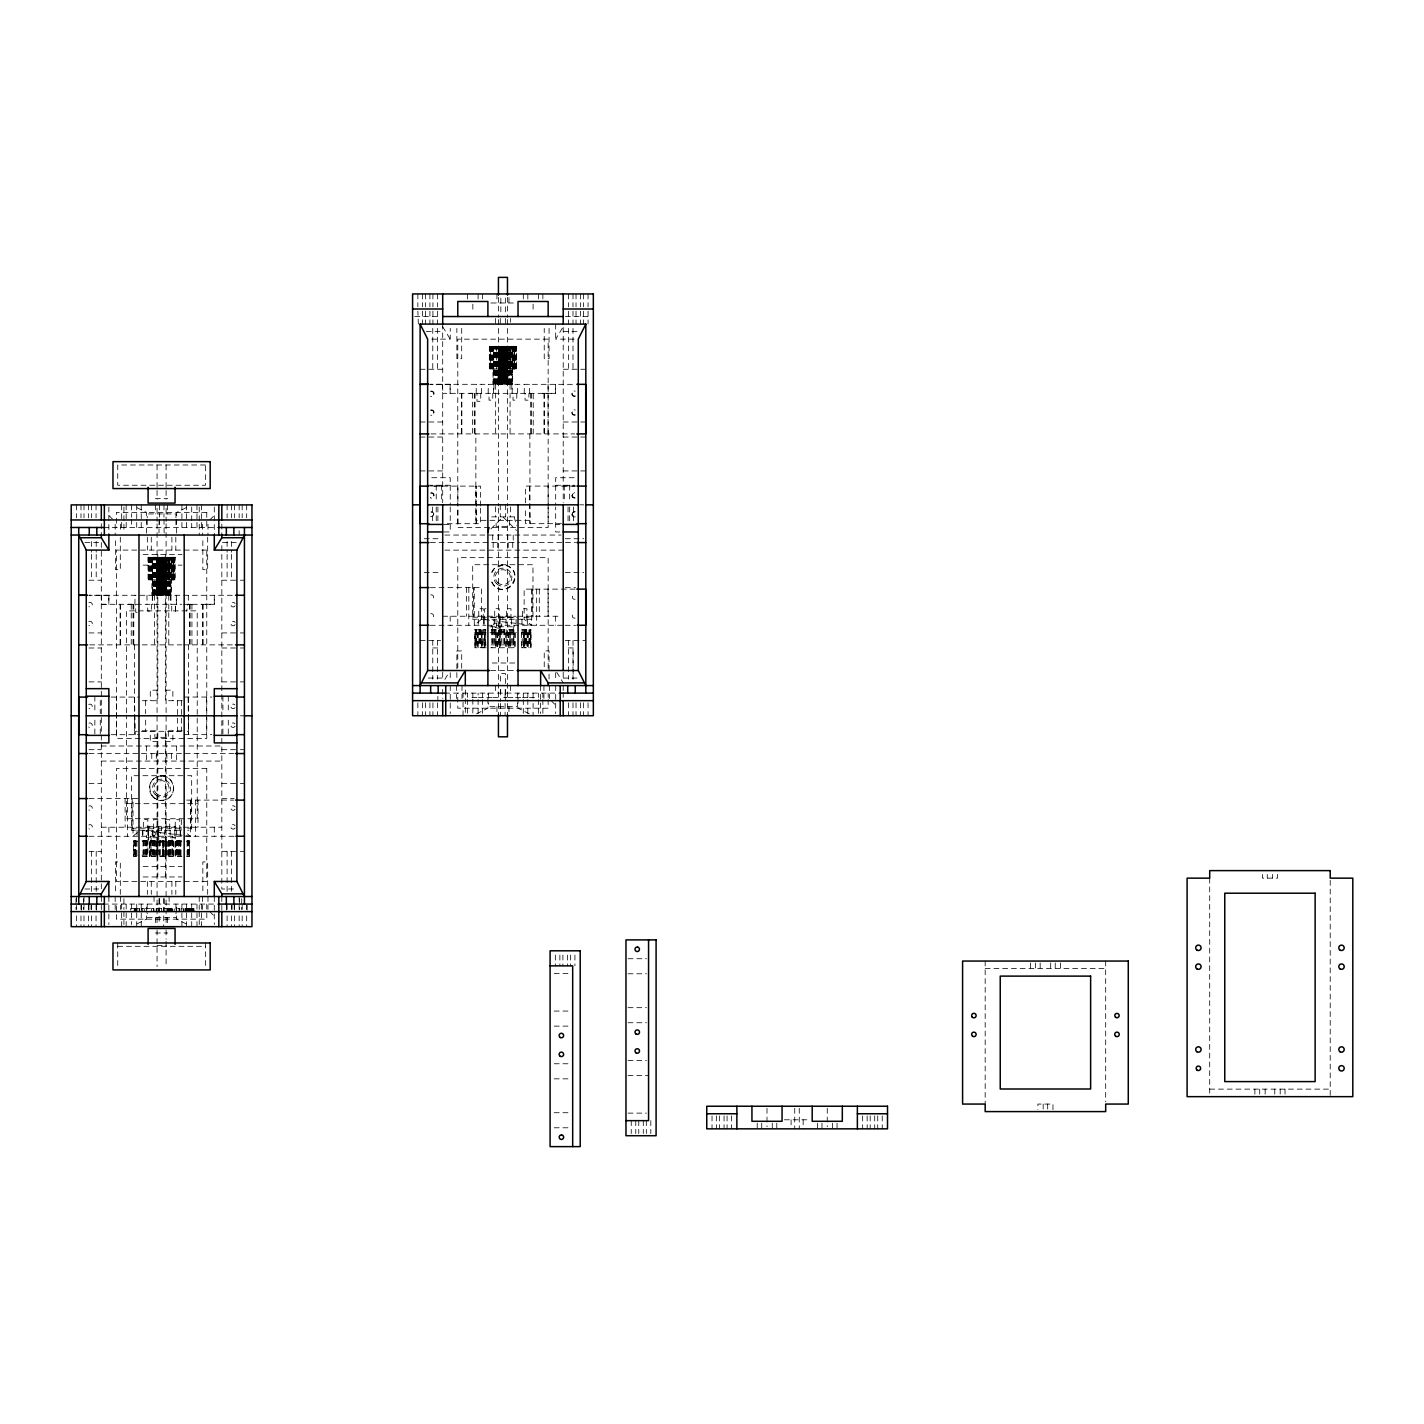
<?xml version="1.0" encoding="UTF-8"?>
<svg xmlns="http://www.w3.org/2000/svg" width="1424" height="1424" viewBox="0 0 1424 1424"><rect width="100%" height="100%" fill="white"/><g stroke="black" fill="none" stroke-linecap="round" stroke-linejoin="round"><path stroke-width="0.75" stroke-dasharray="5 3.75" d="M116.43 734.695L116.43 697.084M134.924 604.292L135.031 595.285M152.332 595.285L152.226 604.292M158.812 557.3L158.224 594.947L158.438 557.674L157.37 594.947L156.907 557.3L157.138 595.285M157.227 557.674L156.765 594.947L156.871 557.3M159.043 579.888L159.061 557.3L159.969 594.947M161.037 579.888L161.072 557.3L161.339 594.947M166.038 594.947L165.202 557.674L165.7 594.947L166.199 557.3L165.967 594.947L166.501 557.3L166.448 594.573L165.415 557.3L164.721 594.573L165.415 557.3M169.509 579.888L169.527 557.3L169.42 579.888M170.951 595.285L171.04 604.292M457.905 523.712L457.905 503.811M457.905 501.586L457.905 486.118M476.025 523.712L476.025 508.226M476.025 506.018L476.025 486.118L476.453 501.586M476.168 393.327L476.31 384.32M476.453 523.712L476.453 503.811M480.458 508.226L480.458 523.712L443.985 523.712M480.458 506.018L480.458 486.118L430.991 486.118M481.579 393.327L481.579 384.32M488.183 393.327L488.272 384.32M493.594 393.327L493.594 384.32M498.756 346.335L498.24 383.982L498.827 346.335L498.97 383.982L499.771 346.335L499.824 368.923M498.649 383.982L498.418 346.335M500.322 368.923L500.34 346.335L501.248 383.982M506.268 383.982L506.606 346.335L507.425 383.982L507.692 346.335L507.709 383.608L507.603 346.335L506.784 383.982L506.321 346.335M507.727 346.335L507.763 383.982L507.709 346.335L507.638 383.982L507.229 346.335L506.321 383.982L506.107 346.335L506.036 383.982L505.253 346.708L504.737 383.982M509.311 368.923L509.205 346.335M510.789 368.923L510.807 346.335L510.7 368.923M512.177 393.327L512.32 384.32M517.588 393.327L517.499 384.32M524.246 393.327L524.335 384.32M529.675 393.327L529.586 384.32M165.789 594.573L166.216 557.3M498.08 383.982L498.026 346.335L498.596 383.608M507.442 383.608L507.478 346.335L506.517 383.608M158.402 557.3L158.456 594.947L159.524 557.3M158.669 594.573L158.598 557.3M164.169 579.888L164.169 557.3L163.618 594.947L163.422 557.3L162.941 594.947L163.564 557.3L163.849 594.573L164.063 557.3M163.173 557.674L163.991 594.947L164.294 557.3M499.201 383.982L499.343 346.335L499.326 383.608L499.966 346.335L500.732 383.982M500.678 346.335L500.376 384.32M506.695 346.335L506.463 383.982M158.954 579.888L159.061 557.3L159.096 595.285M160.093 594.573L160.164 557.3L160.271 594.947M160.004 579.888L159.897 557.3L160.77 594.947L160.983 557.3L160.948 579.888M160.645 594.947L160.77 557.3L161.606 594.573L161.802 557.3L161.464 594.947L161.606 579.888M162.372 594.573L161.749 557.3M171.414 579.888L171.539 557.3L171.396 594.573L152.226 595.285M500.233 368.923L500.34 346.335M502.886 368.923L502.886 383.982L503.081 346.335L503.58 383.982L503.224 346.335L503.295 368.923M503.615 346.335L503.402 383.982L503.776 346.335M504.078 368.923L504.007 346.335L504.381 383.982L504.701 346.335L504.897 383.982M506.908 383.982L507.193 346.708M512.693 368.923L512.818 346.335L512.818 368.923M157.672 557.3L157.227 594.947L157.477 557.3M172.696 557.3L172.802 579.888L173.158 557.3M498.952 383.982L499.415 346.335L499.041 383.982M506.748 368.923L506.802 346.335L506.552 383.982M514.438 346.335L514.206 368.923L514.206 346.335M164.792 579.888L164.721 557.3L164.579 594.947L164.953 557.3L164.258 594.947M499.486 383.982L500.091 346.335M159.684 557.674L159.595 594.947L159.239 557.3L159.755 594.947L160.307 557.3M162.977 594.947L163.618 557.3M168.121 579.888L168.281 557.3L168.691 579.888M505.84 368.923L505.929 346.335L505.039 383.982L505.573 346.335M161.037 557.674L160.378 594.947L161.143 557.3M161.215 594.573L161.962 557.3L162.247 594.573L161.677 557.674M162.016 594.947L162.639 557.3L162.55 579.888M502.886 383.608L502.12 346.335L501.64 383.982L502.334 346.335L502.601 383.982M502.191 346.335L502.369 383.982L503.206 346.708M504.025 383.608L504.844 346.335L504.221 383.982L503.829 346.708L504.381 383.608M162.122 594.947L162.692 557.3M501.889 346.335L502.12 383.608L501.444 346.335L500.999 383.982M504.06 346.335L504.256 383.982M504.577 346.335L504.274 383.608L504.292 346.335M159.844 594.947L160.164 557.674L160.592 594.573M500.856 383.982L500.839 346.708M159.221 594.947L159.577 557.674L159.096 594.947L158.295 557.3M166.697 594.947L166.679 557.3L166.679 579.888M507.976 383.982L508.35 346.335M500.144 383.982L500.305 346.708M167.124 594.947L167.373 557.3M508.404 383.982L508.599 346.335M574.175 339.143L555.68 339.143L563.21 326.772M444.858 679.355L449.165 672.288M167.373 594.947L167.569 557.3M508.653 383.982L508.938 346.335M499.699 383.982L499.717 346.708M167.765 594.947L167.836 557.3M509.044 383.982L509.561 346.335M164.721 594.573L164.953 557.3M506.214 346.335L505.734 383.982L505.253 346.708L506.001 383.608M509.436 383.982L509.863 346.335L509.65 383.982M168.37 594.947L168.37 557.3M157.922 594.947L157.797 557.674L157.761 594.947L158.438 557.674L158.758 594.573M168.726 594.947L169.153 557.3M509.988 383.982L511.02 346.335L510.807 383.982M169.047 594.947L169.474 557.3M169.527 594.947L169.83 557.3M157.441 594.947L157.138 557.3L157.69 594.573M169.794 594.947L170.328 557.3M511.074 383.982L511.608 346.335M169.937 594.947L169.937 557.3M165.611 557.674L165.878 579.888M170.168 594.947L170.755 557.3M511.447 383.982L511.928 346.335M511.999 383.608L512.515 346.335M170.631 594.947L170.844 557.3M493.007 346.335L493.096 383.608L512.302 383.982L512.231 346.335M166.127 557.674L156.729 557.3L156.711 594.947L156.729 557.3L156.8 594.947L157.477 557.674L157.637 594.573M498.044 383.982L498.026 346.335L498.026 383.982L498.382 346.708L507.407 346.708L507.389 383.608M152.065 557.3L151.852 594.573L170.916 594.947L171.111 557.3M493.487 383.608L493.594 346.335L493.113 383.608L512.676 383.608L512.569 346.335M209.773 519.956L214.294 515.435M490.906 528.927L502.957 516.876L516.52 530.44M137.345 832.631L133.002 836.262L133.002 798.561M531.668 589.127L531.668 625.278L481.543 619.244L474.281 625.278L474.281 587.578M186.063 507.727L176.647 512.426L176.647 535.032M476.595 713.833L487.898 708.191L487.898 693.114M137.096 923.838L146.512 919.139L146.512 904.08M502.832 565.025L494.235 568.585L491.084 574.032A12.175 12.175 0 0 1 509.828 567.215A12.175 12.175 0 0 1 509.828 587.151A12.175 12.175 0 0 1 491.084 580.333C502.743 606.82 530.938 568.924 502.832 564.723M161.553 776.009C143.771 775.582 147.633 804.934 164.703 799.932C178.463 796.728 174.689 775.457 161.553 775.706M191.706 604.31L187.665 604.292L186.74 611.127M499.788 627.254L501.711 625.884A1.958 1.851 -90 0 0 501.657 624.264L500.091 623.053L494.822 623.071A2.1 1.566 -90 0 0 494.929 627.254C504.523 630.547 495.374 624.691 500.091 623.053M158.705 831.741C155.43 832.346 158.438 838.629 160.325 834.571A1.958 1.851 -90 0 0 160.271 832.969L158.705 831.741L153.436 831.758A2.1 1.566 -90 0 0 153.543 835.941L158.402 835.941M574.922 497.635L574.335 497.67A2.261 2.261 0 0 1 574.103 493.202L574.691 493.167A2.261 2.261 0 0 0 572.306 495.427A2.261 2.261 0 0 0 574.904 497.599M431.597 511.999L431.009 512.035A2.261 2.261 0 0 1 433.733 514.331A2.261 2.261 0 0 1 430.778 516.378A2.243 2.243 0 0 0 433.661 514.331A2.243 2.243 0 0 0 430.831 512.088M494.929 627.254L495.338 627.236A2.1 1.566 -90 0 0 495.232 623.053M153.543 835.941L153.952 835.924A2.1 1.566 -90 0 0 153.845 831.741M472.732 393.327L469.155 393.327M131.453 604.292L127.875 604.292M504.666 697.635L506.641 697.635L500.874 697.635M163.315 911.609L163.315 908.583L165.273 908.583L159.488 908.583L159.488 911.609M490.835 302.992L516.681 302.992M414.74 316.537L440.55 316.537M565.364 316.537L591.191 316.537M418.336 324.085L417.873 311.162M426.274 331.614L442.704 331.614M563.21 331.614L577.592 331.614M431.757 339.143L450.233 339.143L450.233 328.374M498.418 361.02L507.318 361.02M420.116 369.261L442.704 369.261M563.21 369.261L585.816 369.261M500.376 378.286L505.164 378.286M450.126 384.32L450.126 393.327L450.126 384.302L430.279 384.302L575.545 384.338M420.116 421.985L442.704 421.985M563.21 421.985L585.816 421.985M431.027 433.911L574.726 433.911M420.116 437.043L442.704 437.043M563.21 437.043L585.816 437.043M420.116 470.935L442.704 470.935M563.21 470.935L585.816 470.935M431.757 477.716L450.233 477.716L450.233 504.826M574.175 477.716L555.68 477.716L555.68 504.826M427.645 485.246L450.233 485.246M555.68 485.246L574.175 485.246M430.386 486.011L442.704 486.011M563.21 486.011L575.545 486.011M575.029 486.082L525.581 486.082L525.581 505.983M155.358 498.578L167.801 498.578M579.639 504.826L583.751 504.826M206.818 512.426L116.394 512.426L116.394 527.485M491.672 516.876L518.033 516.876M529.87 520.33L475.865 520.33L475.865 433.911M561.448 523.676L525.581 523.676L525.581 508.19M444.074 524.424L450.233 524.424M555.68 524.424L559.792 524.424M103.471 527.485L219.688 527.485M444.074 531.953L450.233 531.953L450.233 506.926M559.792 531.953L555.68 531.953L555.68 506.926M444.858 535.05L561.056 535.05M424.227 538.735L440.657 538.735M565.275 538.735L583.751 538.735M84.888 542.562L99.271 542.562M236.206 542.562L221.824 542.562L221.824 889.003L236.206 889.003M430.386 542.58L519.529 542.58M521.736 542.58L575.545 542.58M444.858 550.127L563.21 550.127M143.165 554.612L182.076 554.612M143.165 565.15L182.076 565.15M157.138 571.985L166.038 571.985M424.227 572.626L440.657 572.626M565.275 572.626L583.751 572.626M89 580.209L101.318 580.209M221.824 580.209L238.271 580.209M240.318 580.209L244.43 580.209M430.386 587.685L481.543 587.578L481.543 619.244M565.275 587.685L575.545 587.685M159.096 589.251L163.885 589.251M575.047 589.127L524.139 589.127L524.139 619.244L531.668 625.278M101.318 595.268L101.335 604.292L108.865 604.292L108.865 595.268L89 595.268L234.159 595.285M146.992 595.285L146.992 604.292M188.306 595.285L188.306 604.292M101.335 604.292L181.774 604.292M183.554 604.31L214.294 604.31L214.312 595.268L214.294 604.31L201.176 604.292M486.029 608.707L484.641 608.707L484.641 619.244M175.472 611.127L175.472 604.292L175.526 611.127L171.734 611.127L171.734 604.292M137.22 612.267L135.707 612.267L135.707 604.292M442.633 616.236L485.691 616.236M487.489 616.236L516.093 616.236M517.909 616.236L561.216 616.236M472.715 617.215L487.773 617.215M491.405 617.215L517.909 617.215M524.139 617.215L532.968 617.215M490.052 617.624L516.485 617.624M486.029 619.244L472.715 619.244L472.715 564.723L532.968 564.723L532.968 619.244L487.773 619.244M430.297 625.278L485.833 625.278M487.489 625.278L564.385 625.278M565.15 625.278L575.545 625.332M489.785 626.774L515.88 626.774M474.69 629.782L486.065 629.782M491.12 629.782L516.218 629.782M521.576 629.782L530.992 629.782M504.274 631.295L499.539 631.295L499.504 647.742M474.886 632.683L486.1 632.683M490.052 632.683L516.485 632.683M521.398 632.683L531.01 632.683M89 632.932L101.318 632.932M221.824 632.932L238.271 632.932M240.318 632.932L244.43 632.932M420.116 640.408L440.657 640.408M565.275 640.408L585.816 640.408M89.748 644.876L181.827 644.876M183.518 644.876L233.447 644.876M486.065 644.858L474.69 644.858L474.744 629.782M491.12 644.858L516.218 644.858M521.576 644.858L530.992 644.858M89 647.991L101.318 647.991M221.824 647.991L238.271 647.991M240.318 647.991L244.43 647.991M432.771 647.938L437.595 647.938M486.1 647.742L474.886 647.742L474.993 632.683M490.799 647.742L516.253 647.742M521.398 647.742L531.01 647.742L530.938 629.782M568.354 647.938L573.142 647.938L573.142 678.945M492.206 662.997L515.88 662.997M490.835 670.526L517.286 670.526M428.339 678.055L442.704 678.055M563.21 678.055L577.592 678.055M89 681.882L101.318 681.882M221.824 681.882L238.271 681.882M240.318 681.882L244.43 681.882M157.815 690.177L150.285 690.177L150.285 700.715M165.344 690.177L172.874 690.177L172.874 700.715M444.858 693.114L561.056 693.114M111.179 697.084L139 697.084M184.105 697.048L211.909 697.048M471.985 697.635L478.055 697.635L478.108 693.114M478.446 697.635L485.673 697.635M486.83 697.635L492.241 697.635M492.918 697.635L500.144 697.635M507.905 697.635L514.082 697.635M515.613 697.635L521.059 697.635M522.537 697.635L529.016 697.635M529.479 697.635L535.887 697.635M142.311 700.715L157.815 700.715L157.815 554.612M182.29 700.715L165.344 700.715L165.344 554.612M240.318 715.791L244.43 715.791M142.311 730.85L157.815 730.85L157.815 876.953M182.29 730.85L165.344 730.85L165.344 876.953M137.38 731.295L134.586 731.295L134.586 715.774M141.332 731.295L181.827 731.295M187.238 731.295L188.591 731.295L188.591 715.774M184.105 734.642L211.909 734.642M111.179 734.695L139 734.695M157.815 741.388L150.285 741.388L150.285 730.85M165.344 741.388L172.874 741.388L172.874 730.85M101.318 745.998L221.824 745.998M89 749.683L101.318 749.683M221.824 749.683L238.271 749.683M240.318 749.683L244.43 749.683M89 753.545L234.159 753.545M101.318 761.075L221.824 761.075M182.859 775.706L131.417 775.706L131.417 830.228L182.859 830.228M187.648 775.706L191.67 775.706L191.67 830.228L187.648 830.228M89 783.574L101.318 783.574M221.824 783.574L238.271 783.574M240.318 783.574L244.43 783.574M89 798.633L140.246 798.561M221.824 798.633L234.159 798.633M186.615 800.11L233.767 800.11M126.433 803.67L197.224 803.67M157.922 819.69L153.4 819.69L153.4 830.228M165.184 819.69L169.705 819.69L169.705 830.228M181.418 819.69L181.115 830.228M101.353 827.219L181.346 827.219M183.536 827.219L221.806 827.219M131.417 828.198L182.859 828.198M187.648 828.198L191.67 828.198M89 836.28L235.903 836.262M137.238 840.765L133.411 840.765L133.5 856.429L137.719 856.429M142.044 840.765L181.542 840.765M186.882 840.765L189.712 840.765L189.623 856.429L186.544 856.429M133.5 841.37L137.719 841.37M142.329 841.37L181.863 841.37M186.544 841.37L189.623 841.37M158.26 842.278L162.995 842.278L162.995 855.842L163.173 840.765M89 851.356L101.318 851.356M221.824 851.356L238.271 851.356M240.318 851.356L244.43 851.356M133.411 855.842L137.238 855.842M142.044 855.842L181.542 855.842M186.882 855.842L189.712 855.842M142.329 856.429L181.863 856.429M143.165 866.415L182.076 866.415M143.165 876.953L182.076 876.953M84.888 889.003L99.271 889.003M103.471 904.08L219.688 904.08M145.462 908.583L150.855 908.583M166.519 908.583L172.696 908.583L172.696 911.609M188.093 908.583L194.501 908.583L194.447 911.609M147.206 917.626L175.953 917.626M155.358 932.987L167.801 932.987M157.067 945.5L166.092 945.5M117.729 946.319L205.43 946.319M628.02 958.726L646.514 958.726M985.177 968.587L1105.683 968.587M554.203 973.393L568.568 973.393M628.02 973.785L646.514 973.785M628.02 1007.676L646.514 1007.676M554.203 1011.058L568.568 1011.058M628.02 1022.735L646.514 1022.735M554.203 1026.117L568.568 1026.117M628.02 1060.399L646.514 1060.399M554.203 1063.764L568.568 1063.764M628.02 1075.458L648.561 1075.458M554.203 1078.84L568.568 1078.84M1209.706 1089.129L1330.212 1089.129M554.203 1112.731L568.568 1112.731M628.02 1113.123L646.514 1113.123M784.357 1119.798L809.9 1119.798M554.203 1127.79L568.568 1127.79M542.455 393.327L555.574 393.344L555.591 384.302L555.574 393.344L442.615 393.327L442.597 384.302M142.436 830.495L190.389 836.262L190.389 800.11M137.096 507.727L146.512 512.426L146.512 535.032M529.319 713.833L518.033 708.191L518.033 693.114M186.063 923.838L176.647 919.139L176.647 904.08M499.575 346.335L500.572 383.608M187.381 833.841L190.389 836.262M551.159 700.661L555.68 705.165M108.865 515.435L113.368 519.956M209.773 911.609L214.294 916.13M152.421 579.888L152.404 557.3L152.742 594.947L152.172 557.3M494.324 383.982L494.003 346.335M153.044 594.947L152.92 557.3M494.377 383.608L494.164 346.335M153.418 594.947L153.098 579.888M494.965 383.982L494.715 346.335M153.685 594.947L153.365 557.3M165.629 594.947L164.597 557.674M495.267 383.982L494.982 346.335M153.988 594.947L153.454 557.3M495.445 383.982L495.267 346.335M154.166 594.947L154.112 557.3L154.486 594.947M495.766 383.982L495.481 346.335M496.122 383.982L495.623 346.335M154.842 594.947L154.468 557.3M496.335 383.982L496.05 346.335M155.056 594.947L154.896 557.3M496.709 383.982L496.282 346.335M155.43 594.947L155.074 557.3M164.686 594.947L164.508 557.3M497.118 383.982L496.905 346.335M155.839 594.947L155.358 557.3M442.704 326.772L450.233 339.143M556.766 672.288L563.21 682.897M497.368 383.982L497.136 346.335M156.088 594.947L155.875 557.3L155.964 579.888M497.795 383.982L497.635 346.335L497.795 368.923M156.515 594.947L156.426 557.3M505.271 383.982L504.559 346.708L504.737 383.608M505.146 383.982L505.342 346.335L505.164 384.32M162.443 557.674L163.226 594.947M501.07 368.923L501.177 346.335L502.067 383.982M162.995 594.573L162.817 557.3L163.101 594.947M514.26 516.876L516.414 525.492M501.533 383.982L501.284 346.335M503.064 346.708L503.651 383.608M163.279 557.674L163.813 594.573M499.949 383.608L499.539 346.708L499.753 383.608M506.392 346.708L507.069 383.608M499.13 346.708L499.486 383.608M502.298 346.708L502.494 383.608M500.198 346.708L500.358 383.608M162.87 594.573L162.692 557.674L162.745 594.573M161.927 557.674L161.98 594.573M509.65 346.335L509.703 368.923M498.382 346.708L498.436 383.608M493.683 346.335L493.701 368.923M463.049 715.72L463.049 699.576M1330.212 880.352L1330.212 1096.658M1285.018 1089.129L1285.018 1094.771M1280.194 1089.129L1280.194 1096.658M1277.488 874.389L1277.488 878.145L1262.429 878.145L1262.429 874.389M1274.765 1089.129L1274.765 1096.658M1272.647 874.389L1272.647 878.145M1267.271 874.389L1267.271 878.145M1265.135 1089.129L1265.135 1096.658M1259.706 1089.129L1259.706 1096.658M1254.882 1089.129L1254.882 1094.771M1209.706 878.145L1209.706 1096.658M1105.683 961.058L1105.683 1101.856M1060.488 962.944L1060.488 968.587M1055.22 962.944L1055.22 968.587M1052.959 1109.705L1052.959 1104.063L1037.9 1104.063L1037.9 1109.705M1050.698 962.944L1050.698 968.587M1047.69 1104.063L1047.69 1111.592M1043.169 1104.063L1043.169 1111.592M1040.161 962.944L1040.161 968.587M1035.64 962.944L1035.64 968.587M1030.371 962.944L1030.371 968.587M985.177 961.058L985.177 1104.063M882.239 1115.918L882.239 1128.84M877.718 1115.918L877.718 1128.84M874.71 1115.918L874.71 1128.84M870.189 1115.918L870.189 1128.84M867.163 1115.918L867.163 1128.84M862.659 1115.918L862.659 1128.84M837.045 1123.18L837.045 1128.84M832.542 1123.18L832.542 1128.84M827.255 1108.299L827.255 1126.776M821.986 1123.18L821.986 1128.84M817.465 1123.18L817.465 1128.84M803.154 1119.798L803.154 1128.84M799.256 1108.299L799.256 1128.84M794.734 1108.299L794.734 1128.84M791.103 1119.798L791.103 1127.025M776.792 1123.18L776.792 1128.84M772.271 1123.18L772.271 1128.84M767.002 1108.299L767.002 1126.776M761.733 1123.18L761.733 1128.84M757.212 1123.18L757.212 1128.84M731.598 1115.918L731.598 1128.84M727.077 1115.918L727.077 1128.84M724.068 1115.918L724.068 1128.84M719.547 1115.918L719.547 1128.84M716.539 1115.918L716.521 1128.84M712.036 1115.918L712.018 1128.84M650.804 1120.652L650.804 1133.557M646.318 1120.652L646.318 1133.557M643.292 1120.652L643.292 1133.557M638.771 1120.652L638.771 1133.557M635.763 1120.652L635.763 1133.557M631.241 1120.652L631.241 1133.557M588.076 293.949L588.059 306.854M588.059 311.162L588.059 324.085M588.059 702.815L588.076 715.72M583.573 293.949L583.555 306.854M583.573 311.162L583.573 324.085M583.555 702.815L583.555 715.72M580.529 293.949L580.529 306.854M580.529 311.162L580.529 324.085M580.529 702.815L580.529 715.72M576.026 293.949L576.026 306.854M576.026 311.162L576.026 324.085M576.026 702.815L576.026 715.72M574.922 955.095L574.922 965.864M573.445 507.015L573.445 524.424M573 293.949L573 306.854M573 311.162L573 324.085M573 328.374L573 369.261M573 640.408L573 679.141M573 702.815L573 715.72M570.437 955.095L570.437 965.864M569.671 485.246L569.671 502.654M569.671 507.015L569.671 524.424M568.479 293.949L568.479 306.854M568.479 311.162L568.479 324.085M568.479 328.374L568.479 369.261M568.479 640.408L568.479 679.141M568.479 702.815L568.496 715.72M568.051 507.015L568.051 524.424M567.411 955.095L567.411 965.864M564.296 485.246L564.296 502.654M563.21 327.502L563.21 502.743M563.21 672.27L563.21 678.981M563.21 685.585L563.21 691.245M563.21 692.438L563.21 698.597M562.889 955.095L562.889 965.864M559.881 955.095L559.881 965.864M555.68 324.085L555.68 339.143M555.556 616.236L555.556 625.278M555.68 672.68L555.68 679.141M555.68 685.585L555.68 713.566M555.36 955.095L555.36 965.864M549.361 685.585L549.361 698.508M549.059 328.41L549.059 358.723L544.235 358.723L544.235 328.41M549.059 679.088L549.059 650.946L544.235 650.946L544.235 668.265M548.151 505.36L548.151 339.143L457.78 339.143L457.78 505.36M548.151 507.585L548.151 527.521L457.78 527.521L457.78 507.585M548.151 668.319L548.151 557.656L457.78 557.656L457.78 668.319M548.151 693.114L548.204 697.475M548.151 699.576L548.204 708.191L457.78 708.191L457.78 693.114M548.044 384.32L548.044 433.911M548.133 486.082L548.133 501.568M548.133 503.776L548.133 523.676M548.062 589.127L548.062 616.236M544.342 393.327L544.342 433.911M543.986 393.344L543.986 433.911M543.932 685.585L543.932 698.508M542.882 293.949L542.882 299.592M542.882 693.185L542.882 697.475M542.882 699.611L542.864 715.72M540.622 685.585L540.622 713.566M539.287 589.127L539.287 616.236M538.361 293.949L538.361 299.592M538.361 693.185L538.361 697.475M538.361 699.611L538.361 715.72M536.67 589.127L536.67 625.278M533.092 304.22L533.092 312.443M533.217 433.911L533.217 393.327L528.945 393.327L528.838 400.162L525.082 400.162L525.082 393.327M533.092 693.114L533.092 701.338M533.092 703.385L533.092 715.72M532.256 589.127L532.256 616.236M531.419 393.327L531.419 433.911M530.671 393.327L530.671 433.911M530.903 632.683L530.903 647.742M530.387 632.683L530.6 647.742M530.173 629.782L530.173 644.858M529.87 433.911L530.013 523.676L529.586 503.776M529.924 629.782L529.924 644.858M529.586 486.082L529.586 501.568M529.319 629.782L529.319 644.858M528.963 629.782L528.874 647.742M528.464 632.683L528.464 647.742M527.823 293.949L527.823 299.592M527.823 693.185L527.823 697.475M527.823 699.611L527.806 715.72M527.592 632.683L527.592 647.742M527.343 619.244L527.343 625.278M527.094 632.683L527.094 647.742M526.916 619.244L526.916 608.707L522.412 608.707L522.412 619.244M526.738 629.782L526.738 644.858M526.204 629.782L526.204 644.858M525.314 629.782L525.527 647.742M525.047 629.782L525.047 644.858M524.886 629.782L524.886 644.858M524.424 629.782L524.673 647.742M524.192 632.683L524.192 647.742M523.89 632.683L523.89 647.742M523.534 632.683L523.534 647.742M523.302 293.949L523.302 299.592M523.302 629.782L523.302 644.858M523.302 693.185L523.302 697.475M523.302 699.611L523.302 715.72M522.163 629.782L522.163 647.742M521.967 619.244L521.967 625.278M521.611 632.683L521.611 647.742M517.339 693.114L517.339 700.875M517.339 702.815L517.339 706.678L488.592 706.678L488.592 702.815M516.805 393.327L516.752 400.162L513.014 400.162L513.067 393.327M516.271 346.335L516.271 368.923M516.111 619.244L516.111 625.278M515.915 346.335L516.075 368.923M515.559 346.335L515.595 368.923M515.203 346.335L515.203 368.923M515.114 346.335L515.007 368.923M515.168 632.683L515.168 647.742M514.669 368.923L514.705 346.335L514.438 368.923M514.865 632.683L514.705 647.742M514.135 625.278L514.135 626.774M513.886 346.335L513.744 368.923M513.868 629.782L513.957 647.742M513.566 346.335L513.619 368.923M513.548 629.782L513.548 644.858M513.263 346.335L513.227 368.923M513.21 535.05L513.21 542.58M513.299 626.774L513.405 644.858M512.747 542.58L512.747 550.127M512.48 629.782L512.48 644.858M511.803 384.32L511.803 393.327M511.412 619.244L511.412 625.278M511.519 629.782L511.394 644.858M510.985 619.244L510.985 608.707L506.463 608.707L506.463 619.244M510.486 318.424L510.486 322.198M510.486 506.837L510.486 516.876M510.611 629.782L510.611 644.858M510.486 685.585L510.486 693.114M510.344 632.683L510.415 647.742M510.059 384.32L510.059 433.911M509.596 520.33L509.596 526.346L496.122 526.346L496.122 520.33M509.65 629.782L509.65 644.858M509.276 632.683L509.276 647.742M508.973 297.563L508.973 302.992M508.973 706.678L508.973 715.72M508.226 542.58L508.226 550.127M508.297 632.683L508.297 647.742M508.065 632.683L508.048 647.742M507.781 535.05L507.781 542.58M507.478 297.349L507.478 317.338M507.478 319.546L507.478 326.203M507.478 328.428L507.478 505.983M507.478 508.208L507.478 701.302M507.478 703.509L507.478 714.617M506.766 629.782L506.784 644.858M506.392 632.683L506.392 647.742M506.036 619.244L506.036 625.278M505.645 318.424L505.645 324.085M505.68 504.826L505.68 516.876M505.52 689.892L505.52 700.661M505.36 298.061L505.36 312.443M505.395 632.683L505.395 647.742M505.378 683.591L505.378 673.534L500.554 673.534L500.554 683.591M505.217 689.358L505.217 693.114M505.057 346.335L505.022 368.923M505.093 693.114L505.093 701.338M505.093 703.385L505.093 715.72M504.808 629.782L504.808 644.858M504.47 629.782L504.274 644.858M503.829 629.782L503.829 644.858M502.832 616.236L502.832 619.244M501.871 629.782L501.871 644.858M501.693 346.335L501.622 368.923M500.839 298.061L500.839 312.443M500.874 629.782L500.874 644.858M500.696 689.358L500.696 693.114M500.483 632.683L500.483 647.742M500.394 689.892L500.572 701.338M500.572 703.385L500.572 715.72M500.269 318.424L500.269 324.085M500.251 504.826L500.251 516.876M500.127 617.624L500.127 632.683M499.646 619.244L499.646 625.278M499.201 619.244L499.201 608.707L494.698 608.707L494.698 619.244M499.343 629.782L499.343 644.858M499.005 346.335L498.952 368.923M498.916 629.782L498.916 644.858M498.614 346.335L498.809 383.608M498.436 297.349L498.436 317.338M498.436 319.546L498.436 326.203M498.436 328.428L498.436 505.983M498.436 508.208L498.436 701.302M498.436 703.509L498.436 714.617M498.151 535.05L498.151 542.58M497.83 632.683L497.813 647.742M497.688 542.58L497.688 550.127M497.581 632.683L497.581 647.742M496.94 293.949L496.94 302.992M496.94 706.678L496.94 715.72M496.549 346.335L496.656 368.923M496.62 632.683L496.62 647.742M496.033 629.782L496.033 644.858M495.659 384.32L495.659 433.911M495.427 318.424L495.427 324.085M495.427 506.837L495.427 516.876M495.463 632.683L495.534 647.742M495.427 685.585L495.427 693.114M495.071 629.782L495.071 644.858M494.253 619.244L494.253 625.278M494.306 629.782L494.181 644.858M493.914 384.32L493.914 393.327M493.167 542.58L493.167 550.127M493.22 629.782L493.22 644.858M492.775 346.335L492.882 368.923M492.757 393.327L492.757 400.162L489.019 400.162L489.019 393.327M492.722 535.05L492.722 542.58M492.544 346.335L492.651 368.923M492.384 626.774L492.384 629.782M492.312 346.335L492.206 368.923M492.134 629.782L492.295 644.858M491.796 346.335L491.814 368.923M491.814 629.782L491.921 647.742M491.547 346.335L491.6 368.923M491.547 625.278L491.547 626.774M491.227 346.335L491.333 368.923M491.102 346.335L491.049 368.923M490.764 368.923L490.639 346.335L490.515 368.923M490.265 346.335L490.248 368.923M489.927 346.335L489.749 368.923M489.5 346.335L489.5 368.923M488.592 693.114L488.592 700.875M485.726 632.683L485.726 647.742M485.513 629.782L485.513 644.858M484.73 629.782L484.73 644.858M484.196 619.244L484.196 625.278M483.697 619.244L483.697 625.278M483.519 629.782L483.715 647.742M483.27 619.244L483.27 608.707L478.767 608.707L478.767 619.244M482.629 293.949L482.629 299.592M482.629 693.114L482.629 697.422M482.629 699.576L482.629 715.72M482.38 629.782L482.344 647.742M481.988 632.683L481.988 647.742M481.686 632.683L481.686 647.742M481.276 629.782L481.205 647.742M480.814 629.782L480.814 644.858M480.742 393.327L480.742 401.301L476.987 401.301L476.987 393.327M480.653 629.782L480.653 644.858M480.369 629.782L480.351 647.742M479.496 629.782L479.496 644.858M478.962 629.782L478.784 647.742M478.322 619.244L478.322 625.278M478.304 632.683L478.304 647.742M478.108 293.949L478.108 299.592M478.108 699.576L478.108 715.72M477.414 632.683L477.414 647.742M477.022 632.683L477.022 647.742M476.737 629.782L476.737 644.858M476.381 629.782L476.381 644.858M475.776 629.782L475.776 644.858M475.509 629.782L475.491 647.742M475.296 632.683L475.296 647.742M475.064 393.327L475.064 433.911M474.299 393.327L474.299 433.911M473.427 587.578L473.427 616.236M472.839 304.22L472.839 312.443M472.839 693.114L472.839 697.226M472.839 699.291L472.839 713.655M472.501 393.327L472.501 433.911M468.816 587.578L468.816 625.278M467.553 293.949L467.553 299.592M467.57 693.114L467.57 697.422M467.57 699.576L467.553 715.72M466.413 587.578L466.413 616.236M465.31 689.892L465.31 713.566M463.049 693.114L463.049 697.422M461.857 393.327L461.857 433.911M461.999 685.585L461.999 698.508M461.696 328.41L461.696 358.723L456.873 358.723L456.873 328.41M461.696 668.265L461.696 650.946L456.873 650.946L456.873 679.088M461.376 393.327L461.376 433.911M456.57 685.585L456.57 698.508M450.233 672.68L450.233 679.141M450.233 685.585L450.233 713.566M450.18 616.236L450.18 625.278M442.704 324.085L442.704 502.743M442.704 672.27L442.704 678.981M442.704 689.358L442.704 698.597M441.654 485.246L441.654 502.654M437.898 507.015L437.898 522.234M437.862 696.354L437.862 700.661M437.577 328.374L437.577 369.261M437.577 640.408L437.577 679.141M437.435 293.949L437.435 306.854M437.435 311.162L437.435 324.085M437.435 702.815L437.435 715.72M436.225 485.246L436.225 502.654M436.225 507.015L436.225 522.234M432.914 293.949L432.932 306.854M432.914 311.162L432.914 324.085M432.771 328.374L432.771 369.261M432.771 640.408L432.771 679.141M432.914 702.815L432.914 715.72M432.469 507.015L432.469 524.424M429.906 293.949L429.906 306.854M429.906 311.162L429.906 324.085M429.906 702.815L429.906 715.72M425.384 293.949L425.384 306.854M425.384 311.162L425.384 324.085M425.384 702.815L425.384 715.72M422.376 293.949L422.376 306.854M422.358 311.162L422.358 324.085M422.376 702.815L422.358 715.72M417.855 293.949L417.855 306.854M417.855 702.815L417.873 715.72M247.135 905.148L247.135 911.609M246.69 504.897L246.672 517.802M246.672 905.148L246.672 909.455M246.69 915.899L246.69 926.668M242.169 504.897L242.187 517.802M242.187 905.148L242.187 909.455M242.169 915.899L242.169 926.668M241.724 898.686L241.724 909.455M239.588 898.686L239.588 909.455M239.161 504.897L239.161 517.802M239.161 530.725L239.161 535.032M239.161 896.533L239.161 909.455M239.161 915.899L239.161 926.668M234.64 504.897L234.64 517.802M234.64 905.148L234.64 909.455M234.64 915.899L234.64 926.668M234.195 905.148L234.195 909.455M232.076 905.148L232.076 909.455M231.614 504.897L231.614 517.802M231.614 541.476L231.614 552.245M231.614 554.399L231.614 580.209M231.614 851.356L231.614 892.243M231.614 905.148L231.614 909.455M231.614 915.899L231.614 926.668M228.285 696.194L228.285 713.602M228.285 720.135L228.285 735.371M227.11 504.897L227.11 517.802M227.11 541.476L227.11 552.245M227.11 554.399L227.11 580.209M227.11 851.356L227.11 892.243M227.11 905.148L227.11 909.455M227.11 915.899L227.11 926.668M226.647 905.148L226.647 911.609M222.909 696.194L222.909 713.602M222.909 720.135L222.909 735.371M221.824 524.068L221.824 535.032M221.824 896.533L221.824 911.609M214.294 507.051L214.294 535.032M214.276 827.219L214.276 836.262M214.294 896.533L214.294 924.514M207.975 524.263L207.975 535.032M207.975 896.533L207.975 909.455M207.673 537.186L207.673 569.671L202.849 569.671L202.849 537.186M207.673 894.379L207.673 861.894L202.849 861.894L202.849 894.379M206.765 512.426L206.765 527.485M206.765 904.08L206.818 919.139L116.394 919.139L116.394 904.08M206.658 697.048L206.658 734.642M205.43 942.991L205.43 966.576M203.062 604.292L203.062 644.876M202.546 524.263L202.546 535.032M202.706 604.31L202.706 644.876M202.546 896.533L202.546 909.455M201.496 504.897L201.496 527.432M201.496 904.133L201.496 926.668M199.235 507.051L199.235 522.11M199.235 524.263L199.235 535.032M199.235 896.533L199.235 909.455M199.235 911.609L199.235 924.514M198.007 800.11L198.007 827.219M196.975 504.897L196.975 527.432M196.975 904.133L196.993 926.668M195.373 800.11L195.373 836.262M193.984 908.583L193.984 911.609M193.611 908.583L193.611 911.609M193.148 908.583L193.148 911.609M192.596 908.583L192.596 911.609M191.937 604.292L191.937 644.876M191.973 908.583L191.973 911.609M191.706 506.962L191.706 521.326M191.706 523.391L191.706 527.485M191.706 904.08L191.706 926.668M191.297 908.583L191.297 911.609M190.958 800.11L190.958 827.219M190.62 908.583L190.62 911.609M190.14 604.292L190.14 644.876M189.997 908.583L189.997 911.609M189.392 604.292L189.392 644.876M189.214 841.37L189.214 856.429M189.445 908.583L189.445 911.609M188.894 840.765L189 856.429M188.983 908.583L188.983 911.609M188.591 644.876L188.591 713.566M188.627 840.765L188.627 855.842M188.609 908.583L188.609 911.609M188.538 697.048L188.538 734.642L188.11 697.048M188.021 840.765L188.021 855.842M187.665 840.765L187.487 856.429M187.63 911.609L187.63 908.583L181.151 908.583L181.151 911.609M187.114 908.583L187.131 911.609M187.078 841.37L187.078 856.429M186.953 908.583L186.864 911.609M186.651 908.583L186.651 911.609M186.437 504.897L186.437 527.432M186.437 904.133L186.437 926.668M185.939 908.583L185.939 911.609M185.796 908.583L185.796 911.609M183.981 908.583L183.981 911.609M183.233 908.583L183.233 911.609M181.916 504.897L181.916 527.432M181.916 904.133L181.916 926.668M181.418 700.715L181.418 730.85M180.884 840.765L180.884 855.842M180.688 830.228L180.688 836.262M180.777 841.37L180.777 856.429M180.207 830.228L180.207 836.262M180.225 841.37L180.047 856.429M179.762 830.228L179.762 819.69L175.259 819.69L175.259 830.228M179.673 911.609L179.673 908.583L174.226 908.583L174.226 911.609M179.673 840.765L179.673 855.842M179.566 908.583L179.566 911.609M178.89 840.765L178.89 855.842M179.086 908.583L179.086 911.609M178.765 841.37L178.765 856.429M177.964 840.765L177.964 855.842M177.502 700.715L177.502 730.85M177.324 840.765L177.306 855.842M176.647 745.998L176.647 761.075M176.612 830.228L176.612 837.757L146.494 837.757L146.494 830.228M176.487 840.765L176.487 855.842M176.22 840.765L176.131 856.429M176.309 908.583L176.309 911.609M175.953 517.802L175.953 513.939L147.206 513.939L147.206 517.802M175.953 519.742L175.953 527.485M176.06 841.37L176.06 856.429M175.953 904.08L175.953 913.763M175.811 537.168L175.811 550.091M175.811 881.474L175.811 894.397M175.294 841.37L175.294 856.429M175.205 856.429L175.099 826.312L148.025 826.312L147.829 856.429M174.796 557.3L174.796 579.888M174.814 830.228L174.814 836.262M174.333 557.3L174.565 579.888M174.244 557.3L174.173 579.888M173.924 579.888L173.835 557.3L173.728 579.888M173.781 841.37L173.781 856.429M173.479 841.37L173.479 856.429M173.39 557.3L173.158 579.888M173.319 841.37L173.319 856.429M172.891 557.3L172.874 579.888M172.856 836.262L172.856 837.757M172.589 840.765L172.571 856.429M172.429 557.3L171.823 579.888M172.268 840.765L172.268 855.842L172.019 837.757M172.482 908.583L172.268 911.609L172.233 908.583M171.895 537.168L171.895 550.091M171.895 881.474L171.895 894.397M171.734 908.583L171.877 911.609M171.378 753.545L171.378 761.075M171.432 908.583L171.432 911.609M171.183 840.765L171.183 855.842M170.524 595.285L170.524 604.292M170.631 908.583L170.506 911.609M170.221 840.765L170.221 855.842M170.132 830.228L170.132 836.262M170.097 840.765L170.097 855.842M169.794 908.583L169.67 911.609M169.331 840.765L169.331 855.842M169.367 908.583L169.367 911.609M169.029 841.37L169.029 856.429M169.118 896.533L169.118 904.08M169.153 908.583L169.118 911.609L168.958 908.583M168.78 595.285L168.78 644.876M168.958 841.37L168.958 856.429M168.584 908.583L168.584 911.609M168.317 731.295L168.317 737.312L154.86 737.312L154.86 731.295M168.37 840.765L168.37 855.842M167.89 841.37L167.89 856.429M168.068 908.583L168.068 911.609M167.605 504.897L167.605 513.939M167.64 908.583L167.694 911.609M167.605 917.626L167.605 926.668M167.284 908.583L167.284 911.609M167.071 557.3L167 579.888M166.928 841.37L166.928 856.429M166.857 753.545L166.857 761.075M166.679 841.37L166.661 856.429M166.092 464.989L166.092 490.176M166.092 490.515L166.092 499.379M166.092 508.261L166.092 521.576M166.092 523.801L166.092 925.529M166.092 929.961L166.092 939.288M166.092 941.389L166.092 966.576M165.949 836.262L165.949 855.842M165.487 840.765L165.487 855.842M165.006 841.37L165.006 856.429M164.757 830.228L164.757 836.262M163.974 504.897L163.974 517.215M163.974 519.279L164.134 532.879M164.027 841.37L164.027 856.429M164.134 898.686L164.134 911.609M163.742 557.3L163.885 595.285M163.831 898.419L163.707 926.668M163.529 840.765L163.529 855.842M163.404 908.583L163.493 911.609M163.119 557.3L163.208 579.888M162.532 840.765L162.532 855.842M161.553 827.219L161.553 830.228M161.464 908.583L161.464 911.609M160.467 557.3L160.645 579.888M160.574 840.765L160.574 855.842M159.684 579.888L159.684 594.573M159.595 840.765L159.595 855.842M159.452 504.897L159.452 517.215M159.452 519.279L159.452 527.485M159.328 898.419L159.328 904.08M159.025 519.956L159.025 532.879M159.096 841.37L159.096 856.429M159.025 898.686L159.185 924.621M158.74 826.312L158.74 841.37M158.758 911.609L158.758 908.583L151.531 908.583L151.531 911.609M158.367 830.228L158.367 836.262M158.064 840.765L158.117 856.429M157.619 840.765L157.637 855.842M157.156 836.262L157.156 855.842M157.067 464.989L157.067 490.176M157.067 490.515L157.067 499.379M157.067 508.261L157.067 521.576M157.067 523.801L157.067 925.529M157.067 929.961L157.067 966.576M156.569 908.583L156.569 911.609M156.302 753.545L156.302 761.075M156.444 841.37L156.444 856.429M156.391 908.583L156.391 911.609M156.195 841.37L156.195 856.429M156.177 908.583L156.177 911.609M155.554 504.897L155.554 513.939M155.554 917.626L155.554 926.668M155.234 841.37L155.234 856.429M154.753 840.765L154.753 855.842M154.397 595.285L154.397 644.876M154.148 841.37L154.095 856.429M154.041 896.533L154.041 904.08M153.881 908.583L154.041 911.609M153.792 840.765L153.792 855.842M153.65 908.583L153.65 911.609M153.009 840.765L153.009 855.842M152.973 830.228L152.973 836.262M152.884 840.765L152.884 855.842M152.653 595.285L152.653 604.292M151.781 753.545L151.781 761.075M151.923 840.765L151.923 855.842M151.62 557.3L151.674 579.888M151.264 537.168L151.264 550.091M151.282 557.3L151.336 579.888M151.478 604.292L151.478 611.127L147.74 611.127L147.74 604.292M151.264 881.474L151.264 894.397M151.158 557.3L151.122 579.888M151.104 837.757L150.997 855.842M150.606 557.3L150.748 579.888M150.855 840.765L150.855 855.842M150.339 557.3L150.517 579.888M150.535 840.765L150.552 856.429M150.054 557.3L150.268 579.888M150.25 836.262L150.25 837.757M149.84 557.3L149.876 579.888M149.502 557.3L149.484 579.888M149.271 557.3L149.271 579.888M149.324 841.37L149.324 856.429M149.039 557.3L148.915 579.888M148.577 557.3L148.559 579.888M148.666 826.312L148.666 841.37M148.221 557.3L148.47 579.888M148.274 830.228L148.274 836.262M147.829 830.228L147.829 819.69L143.343 819.69L143.343 830.228M147.348 537.168L147.348 550.091M147.348 881.474L147.348 894.397M147.206 519.742L147.206 527.485M147.064 841.37L147.064 856.429L146.886 840.765M147.206 904.08L147.206 913.763M146.512 745.998L146.512 761.075M146.636 840.765L146.636 855.842M145.657 700.715L145.657 713.638M145.657 720.081L145.657 730.85M145.8 840.765L145.8 855.842M145.159 840.765L145.159 855.842M144.216 840.765L144.34 856.429M144.287 911.609L144.287 908.583L137.06 908.583L137.06 911.609M143.45 840.765L143.45 855.842M142.898 830.228L142.898 836.262M143.076 841.37L142.898 856.429M142.418 830.228L142.418 836.262M142.097 908.583L142.097 911.609M141.724 908.583L141.937 911.609M141.243 504.897L141.243 527.485M141.243 904.08L141.243 926.668M139.57 908.583L139.427 911.609M139.178 908.583L139.178 911.609M137.042 830.228L137.042 836.262M136.722 504.897L136.722 527.485M136.918 841.37L136.918 856.429M136.722 904.08L136.722 926.668M136.117 908.583L136.348 911.609L136.615 908.583L130.599 908.583L130.599 911.609M136.028 841.37L136.028 856.429M136.028 911.609L135.796 908.583L135.476 911.609M135.636 841.37L135.636 856.429M135.44 840.765L135.44 855.842M135.333 908.583L135.333 911.609M135.084 840.765L135.084 855.842M135.013 908.583L135.013 911.609M134.586 644.876L134.586 713.566M134.817 908.583L134.817 911.609M134.479 840.765L134.479 855.842M134.55 908.583L134.55 911.609M134.23 840.765L134.105 856.429M134.248 908.583L134.248 911.609M133.785 604.292L133.785 644.876M133.909 841.37L133.909 856.429M133.037 604.292L133.037 644.876M132.147 798.561L132.147 827.219M131.453 504.897L131.453 517.215M131.453 519.279L131.453 527.485M131.453 904.08L131.453 924.621M131.239 604.292L131.239 644.876M127.537 798.561L127.537 836.262M126.433 712.801L126.433 610.86L197.224 610.86L197.224 818.729L126.433 818.729L126.433 715.026M126.166 504.897L126.184 527.485M126.184 904.08L126.184 926.668M125.116 798.561L125.116 827.219M123.924 507.051L123.924 522.11M123.924 524.263L123.924 532.879M123.924 898.686L123.924 909.455M123.924 911.609L123.924 924.514M121.663 504.897L121.663 527.485M121.663 904.08L121.663 926.668M120.613 524.263L120.613 532.879M120.577 604.292L120.577 644.876M120.613 896.533L120.613 909.455M120.31 537.186L120.31 569.671L115.486 569.671L115.486 537.186M120.097 604.292L120.097 644.876M120.31 894.379L120.31 861.894L115.486 861.894L115.486 894.379M117.729 942.991L117.729 966.576M115.184 524.263L115.184 535.032M115.184 896.533L115.184 909.455M108.865 507.051L108.865 535.032M108.865 595.285L108.865 604.292M108.883 827.219L108.883 836.262M108.865 896.533L108.865 924.514M101.318 523.729L101.318 535.032M101.318 542.562L101.318 889.003M101.318 896.533L101.318 909.722M100.267 700.555L100.267 713.602M100.267 720.135L100.267 735.371M96.512 905.148L96.476 911.609M96.049 504.897L96.049 517.802M96.209 541.476L96.209 552.245M96.209 554.399L96.209 580.209M96.209 851.356L96.209 892.243M96.049 905.148L96.049 909.455M96.049 915.899L96.049 926.668M94.856 696.194L94.856 713.602M94.856 720.135L94.856 735.371M91.528 504.897L91.545 517.802M91.385 541.476L91.385 552.245M91.385 554.399L91.385 580.209M91.385 851.356L91.385 892.243M91.528 905.148L91.528 909.455M91.528 915.899L91.528 926.668M91.1 905.148L91.083 909.455M88.964 905.148L88.964 911.609M88.519 504.897L88.519 517.802M88.519 905.148L88.519 909.455M88.519 915.899L88.519 926.668M83.998 504.897L83.998 517.802M83.998 896.533L83.998 909.455M83.998 915.899L83.998 926.668M83.553 898.686L83.553 909.455M81.435 905.148L81.435 911.609M80.99 504.897L80.99 517.802M80.972 905.148L80.972 909.455M80.99 915.899L80.972 926.668M76.469 504.897L76.469 517.802M76.487 896.533L76.487 909.455M76.469 915.899L76.487 926.668M76.024 898.686L76.024 909.455M575.26 516.859A2.706 2.706 0 0 1 571.807 514.295A2.706 2.706 0 0 1 575.171 511.625M575.047 498.08A2.706 2.706 0 0 1 571.807 495.605A2.706 2.706 0 0 1 574.673 492.722M575.207 415.185A2.706 2.706 0 0 1 571.807 412.568A2.706 2.706 0 0 1 575.207 409.952M575.207 396.37A2.706 2.706 0 0 1 571.807 393.754A2.706 2.706 0 0 1 575.207 391.119M430.938 391.066A2.706 2.706 0 0 1 434.106 393.967A2.706 2.706 0 0 1 430.493 396.299M430.778 409.934A2.706 2.706 0 0 1 434.124 412.64A2.706 2.706 0 0 1 430.653 415.167M430.974 492.74A2.706 2.706 0 0 1 434.106 495.694A2.706 2.706 0 0 1 430.457 497.955M575.225 395.836A2.261 2.261 0 0 1 572.145 393.843A2.261 2.261 0 0 1 574.993 391.547M575.118 414.704A2.261 2.261 0 0 1 572.145 412.622A2.261 2.261 0 0 1 574.993 410.379M430.635 391.618A2.261 2.261 0 0 1 433.661 393.647A2.261 2.261 0 0 1 430.831 395.925M430.724 410.415A2.261 2.261 0 0 1 433.679 412.515A2.261 2.261 0 0 1 430.831 414.758M430.653 493.291A2.261 2.261 0 0 1 433.733 495.463A2.261 2.261 0 0 1 430.546 497.457M575.1 618.105A2.261 2.261 0 0 1 572.252 615.827A2.261 2.261 0 0 1 575.296 613.797M575.082 599.201A2.189 2.189 0 0 1 572.323 597.101A2.189 2.189 0 0 1 575.082 594.983M430.724 594.876A2.261 2.261 0 0 1 433.572 597.065A2.261 2.261 0 0 1 430.724 599.237M430.724 613.708A2.261 2.261 0 0 1 433.572 615.898A2.261 2.261 0 0 1 430.724 618.069M235.085 726.204A2.261 2.261 0 0 1 231.72 726.952A2.261 2.261 0 0 1 231.56 723.499A2.261 2.261 0 0 1 234.978 723.944M234.996 707.657A2.261 2.261 0 0 1 231.667 708.102A2.261 2.261 0 0 1 231.542 704.755A2.261 2.261 0 0 1 234.889 704.951M88.964 723.196A2.261 2.261 0 0 1 91.812 723.855A2.261 2.261 0 0 1 91.634 726.774A2.261 2.261 0 0 1 88.715 727.059M88.715 704.524A2.261 2.261 0 0 1 92.257 706.197A2.261 2.261 0 0 1 89.036 708.422M235.085 605.823A2.261 2.261 0 0 1 231.685 606.428A2.261 2.261 0 0 1 231.685 602.957A2.261 2.261 0 0 1 235.085 603.562M235.085 624.655A2.261 2.261 0 0 1 231.685 625.261A2.261 2.261 0 0 1 231.685 621.79A2.261 2.261 0 0 1 235.085 622.395M88.893 602.744A2.261 2.261 0 0 1 92.293 604.684A2.261 2.261 0 0 1 88.893 606.642M88.804 621.629A2.261 2.261 0 0 1 91.706 622.021A2.261 2.261 0 0 1 91.777 624.94A2.261 2.261 0 0 1 88.893 625.474M88.893 824.923A2.261 2.261 0 0 1 92.293 826.881A2.261 2.261 0 0 1 88.893 828.821M88.893 806.091A2.261 2.261 0 0 1 92.293 808.049A2.261 2.261 0 0 1 88.893 810.007M235.085 828.003A2.261 2.261 0 0 1 231.685 828.608A2.261 2.261 0 0 1 231.685 825.137A2.261 2.261 0 0 1 235.085 825.742M235.085 809.17A2.261 2.261 0 0 1 231.685 809.775A2.261 2.261 0 0 1 231.685 806.322A2.261 2.261 0 0 1 235.085 806.91M134.55 697.084L134.977 734.695L134.55 697.084M168.05 557.3L168.032 579.888L168.05 557.3M176.327 595.285L176.362 604.292L176.22 595.285M502.334 346.335L502.316 368.923L502.512 346.335M501.444 346.708L501.266 383.608L501.551 346.708M516.431 346.335L489.34 346.335L489.34 368.923L516.431 368.923L516.431 346.335M205.43 464.989L117.729 464.989L117.729 485.246L205.43 485.246L205.43 464.989M206.765 550.091L116.394 550.091L116.394 738.38L206.765 738.38L206.765 550.091M175.152 557.3L148.06 557.3L148.06 579.888L175.152 579.888L175.152 557.3M206.765 768.604L116.394 768.604L116.394 881.474L206.765 881.474L206.765 768.604M574.922 512.035L574.335 511.999A2.261 2.261 0 0 0 574.103 516.467L574.691 516.503A2.261 2.261 0 0 1 572.306 514.011A2.261 2.261 0 0 1 575.047 511.981M159.399 594.573L158.918 557.674L159.292 594.573M507.959 368.923L507.941 346.335L507.941 368.923M484.463 647.742L484.463 632.683L484.285 647.742M188.324 911.609L188.324 908.583L188.146 911.609M185.316 911.609L185.316 908.583L185.262 911.609M171.2 911.609L171.2 908.583L171.04 911.609M170.186 911.609L170.186 908.583L170.132 911.609M149.805 856.429L149.805 841.37L149.645 856.429M497.51 582.523A7.529 7.529 0 0 0 510.112 579.141A7.529 7.529 0 0 0 500.892 569.92A7.529 7.529 0 0 0 497.51 582.523M496.442 583.573A9.042 9.042 0 0 0 511.572 579.532A9.042 9.042 0 0 0 500.5 568.461A9.042 9.042 0 0 0 496.442 583.573M156.231 793.506A7.529 7.529 0 0 0 168.833 790.124A7.529 7.529 0 0 0 159.595 780.904A7.529 7.529 0 0 0 156.231 793.506M155.163 794.556A9.042 9.042 0 0 0 170.275 790.516A9.042 9.042 0 0 0 159.203 779.444A9.042 9.042 0 0 0 155.163 794.556M152.938 796.781A12.175 12.175 0 0 0 173.301 791.317A12.175 12.175 0 0 0 158.402 776.418A12.175 12.175 0 0 0 152.938 796.781"/><path stroke-width="1.5" d="M487.898 531.953L488.984 527.645M244.43 896.533L236.9 881.474L236.9 550.091L244.43 535.032M78.729 896.533L86.259 881.474L86.259 550.091L78.729 535.032M420.116 693.114L420.116 324.085L585.816 324.085L578.286 339.143L578.286 670.526L585.816 685.585M420.116 685.585L427.645 670.526L427.645 339.143L420.116 324.085M236.9 550.091L214.294 550.091L221.824 537.72L221.824 535.032M101.318 896.533L101.318 893.845L108.865 881.474L86.259 881.474M457.78 685.585L457.78 682.897L465.31 670.526L465.31 685.585M412.586 309.008L442.704 309.008M563.21 309.008L593.345 309.008M442.704 316.537L563.21 316.537M428.232 384.302L420.009 384.32L428.873 384.32M576.845 384.32L585.709 384.32L585.709 433.911L576.845 433.911M420.009 433.911L428.873 433.911M428.82 486.118L420.169 486.118L420.169 523.712L428.82 523.712M576.987 486.082L585.851 486.082M412.586 504.826L420.116 504.826M427.645 504.826L578.286 504.826M585.816 504.826L593.345 504.826M71.2 519.956L251.959 519.956M576.987 523.676L585.851 523.676M427.645 524.424L442.704 524.424M563.21 524.424L578.286 524.424M71.2 527.485L104.344 527.485M218.815 527.485L251.959 527.485M427.645 531.953L442.704 531.953M563.21 531.953L578.286 531.953M71.2 535.032L251.959 535.032M80.082 537.72L101.318 537.72L108.865 550.091L86.259 550.091M221.824 537.72L243.077 537.72M420.116 542.58L428.944 542.58M576.969 542.58L585.816 542.58M420.027 587.578L428.891 587.578M576.845 589.127L585.709 589.127L585.709 625.278L577.183 625.278M86.953 595.268L78.729 595.285L87.594 595.285M235.565 595.285L244.43 595.285M420.027 625.278L428.891 625.278M78.729 644.876L87.594 644.876M235.565 644.876L244.43 644.876M427.645 670.526L489.678 670.526M517.197 670.526L578.286 670.526M421.468 682.897L457.78 682.897M540.622 685.585L540.622 670.526L548.151 682.897L584.463 682.897M412.586 685.585L593.345 685.585M86.259 688.664L108.865 688.664L108.865 742.901L86.259 742.901M236.9 688.664L214.294 688.664L214.294 742.901L236.9 742.901M412.586 693.114L445.73 693.114M560.202 693.114L593.345 693.114M86.259 696.194L108.865 696.194M214.294 696.194L236.9 696.194M87.576 697.084L78.712 697.084L78.712 734.695L87.576 734.695M235.512 697.048L244.376 697.048M412.586 700.661L593.345 700.661M71.2 715.791L78.729 715.791M86.259 715.791L236.9 715.791M244.43 715.791L251.959 715.791M235.512 734.642L244.376 734.642M86.259 735.371L108.865 735.371M214.294 735.371L236.9 735.371M78.729 753.545L87.576 753.545M235.583 753.545L244.43 753.545M78.729 798.561L87.612 798.561M235.565 800.11L244.43 800.11M78.729 836.262L87.612 836.262M235.903 836.262L244.43 836.262M214.294 896.533L214.294 881.474L236.9 881.474M80.082 893.845L101.318 893.845M214.294 881.474L221.824 893.845L243.077 893.845M71.2 896.533L251.959 896.533M71.2 904.08L104.344 904.08M218.815 904.08L251.959 904.08M71.2 911.609L251.959 911.609M550.091 965.864L572.679 965.864L572.679 1146.623M706.749 1113.764L736.867 1113.764M857.373 1113.764L887.508 1113.764M625.973 1120.652L648.561 1120.652L648.561 939.893M857.373 1106.234L857.373 1128.84M842.314 1106.234L842.314 1121.293L812.196 1121.293L812.196 1106.234M782.061 1106.234L782.061 1121.293L751.943 1121.293L751.943 1106.234M736.867 1106.234L736.867 1128.84M585.816 324.085L585.816 693.114M575.26 685.585L575.26 693.114M567.731 685.585L567.731 693.114M563.21 293.949L563.21 324.085M563.21 504.826L563.21 670.526M563.21 700.661L563.21 715.72M560.202 685.585L560.202 715.72M548.151 316.537L548.151 301.479L518.033 301.479L518.033 316.537M548.151 682.897L548.151 685.585M518.033 504.826L518.033 685.585M507.478 295.142L507.478 277.377L498.436 277.377L498.436 295.142M507.478 714.617L507.478 736.813L498.436 736.813L498.436 714.617M487.898 316.537L487.898 301.479L457.78 301.479L457.78 316.537M487.898 504.826L487.898 685.585M445.73 685.585L445.73 715.72M442.704 293.949L442.704 324.085M442.704 504.826L442.704 670.526M442.704 700.661L442.704 715.72M438.183 685.585L438.183 693.114M430.653 685.585L430.653 693.114M244.43 527.485L244.43 904.08M233.874 527.485L233.874 535.032M233.874 896.533L233.874 904.08M226.345 527.485L226.345 535.032M226.345 896.533L226.345 904.08M221.824 504.897L221.824 519.956M221.824 893.845L221.824 896.533M221.824 911.609L221.824 926.668M218.815 504.897L218.815 535.032M218.815 896.533L218.815 926.668M214.294 535.032L214.294 550.091M184.177 535.032L184.177 896.533M175.063 487.222L175.063 503.099L148.096 503.099L148.096 487.222M175.063 944.343L175.063 928.466L148.096 928.466L148.096 944.343M138.982 535.032L138.982 896.533M108.865 535.032L108.865 550.091M108.865 881.474L108.865 896.533M104.344 504.897L104.344 535.032M104.344 896.533L104.344 926.668M101.318 504.897L101.318 519.956M101.318 535.032L101.318 537.72M101.318 911.609L101.318 926.668M96.814 527.485L96.814 535.032M96.814 896.533L96.814 904.08M89.267 527.485L89.267 535.032M89.267 896.533L89.267 904.08M78.729 527.485L78.729 904.08M561.572 1134.946L560.967 1134.981A2.261 2.261 0 0 0 561.198 1139.449L561.804 1139.431A2.261 2.261 0 0 0 561.572 1134.946M593.345 293.949L412.586 293.949L412.586 715.72L593.345 715.72L593.345 293.949M210.182 461.643L112.977 461.643L112.977 488.574L210.182 488.574L210.182 461.643M251.959 504.897L71.2 504.897L71.2 926.668L251.959 926.668L251.959 504.897M1330.212 870.616L1209.706 870.616L1209.706 878.145L1187.1 878.145L1187.1 1096.658L1352.8 1096.658L1352.8 878.145L1330.212 878.145L1330.212 870.616M1315.135 893.204L1224.765 893.204L1224.765 1081.599L1315.135 1081.599L1315.135 893.204M656.09 939.893L625.973 939.893L625.973 1135.711L656.09 1135.711L656.09 939.893M210.182 942.991L112.977 942.991L112.977 969.922L210.182 969.922L210.182 942.991M580.209 950.805L550.091 950.805L550.091 1146.623L580.209 1146.623L580.209 950.805M1128.271 961.058L962.588 961.058L962.588 1104.063L985.177 1104.063L985.177 1111.592L1105.683 1111.592L1105.683 1104.063L1128.271 1104.063L1128.271 961.058M1090.624 976.116L1000.235 976.116L1000.235 1089.004L1090.624 1089.004L1090.624 976.116M887.508 1106.234L706.749 1106.234L706.749 1128.84L887.508 1128.84L887.508 1106.234M637.667 947.085L637.08 947.049A2.261 2.261 0 0 0 636.848 951.535L637.454 951.552A2.261 2.261 0 0 0 637.667 947.085M560.255 1037.491A2.261 2.261 0 0 0 563.637 1035.533A2.261 2.261 0 0 0 560.255 1033.575A2.261 2.261 0 0 0 560.255 1037.491M560.255 1056.323A2.261 2.261 0 0 0 563.637 1054.365A2.261 2.261 0 0 0 560.255 1052.407A2.261 2.261 0 0 0 560.255 1056.323M1339.61 1070.261A2.706 2.706 0 0 0 1344.131 1068.979A2.706 2.706 0 0 0 1340.767 1065.704A2.706 2.706 0 0 0 1339.61 1070.261M1340.002 1051.749A2.706 2.706 0 0 0 1344.203 1049.648A2.706 2.706 0 0 0 1340.287 1047.067A2.706 2.706 0 0 0 1340.002 1051.749M1340.144 968.996A2.706 2.706 0 0 0 1344.22 966.647A2.706 2.706 0 0 0 1340.144 964.297A2.706 2.706 0 0 0 1340.144 968.996M1339.592 949.737A2.706 2.706 0 0 0 1344.114 948.509A2.706 2.706 0 0 0 1340.803 945.198A2.706 2.706 0 0 0 1339.592 949.737M1197.281 1070.261A2.243 2.243 0 0 0 1200.646 1068.32A2.243 2.243 0 0 0 1197.281 1066.38A2.243 2.243 0 0 0 1197.281 1070.261M1196.854 950.039A2.706 2.706 0 0 0 1201.108 948.046A2.706 2.706 0 0 0 1197.246 945.358A2.706 2.706 0 0 0 1196.854 950.039M1196.997 968.961A2.706 2.706 0 0 0 1201.108 966.7A2.706 2.706 0 0 0 1197.103 964.262A2.706 2.706 0 0 0 1196.997 968.961M1196.819 1051.695A2.706 2.706 0 0 0 1201.108 1049.755A2.706 2.706 0 0 0 1197.299 1047.014A2.706 2.706 0 0 0 1196.819 1051.695M1115.846 1036.352A2.261 2.261 0 0 0 1119.246 1034.394A2.261 2.261 0 0 0 1115.846 1032.436A2.261 2.261 0 0 0 1115.846 1036.352M1115.882 1017.466A2.189 2.189 0 0 0 1119.157 1015.561A2.189 2.189 0 0 0 1115.882 1013.674A2.189 2.189 0 0 0 1115.882 1017.466M972.752 1036.352A2.261 2.261 0 0 0 976.134 1034.394A2.261 2.261 0 0 0 972.752 1032.436A2.261 2.261 0 0 0 972.752 1036.352M972.272 1017.163A2.261 2.261 0 0 0 976.063 1016.149A2.261 2.261 0 0 0 973.286 1013.39A2.261 2.261 0 0 0 972.272 1017.163M636.136 1052.941A2.261 2.261 0 0 0 639.518 1050.983A2.261 2.261 0 0 0 636.136 1049.025A2.261 2.261 0 0 0 636.136 1052.941M636.136 1034.109A2.261 2.261 0 0 0 639.518 1032.151A2.261 2.261 0 0 0 636.136 1030.193A2.261 2.261 0 0 0 636.136 1034.109"/></g></svg>
